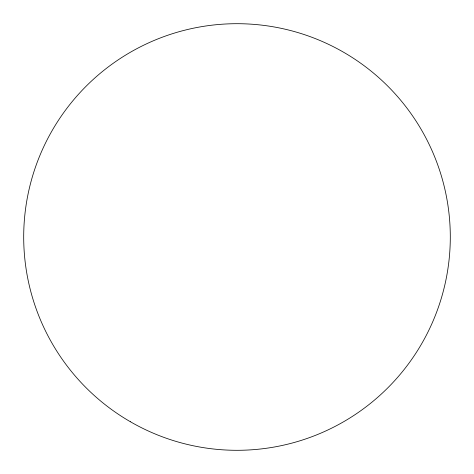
<?xml version="1.0" encoding="UTF-8"?>
<svg xmlns="http://www.w3.org/2000/svg" width="474" height="474" viewBox="0 0 474 474"><rect width="100%" height="100%" fill="white"/><g stroke="black" fill="none" stroke-linecap="round" stroke-linejoin="round"><path stroke-width="0.71" d="M130.35 421.724A213.3 213.3 0 0 0 450.3 237A213.3 213.3 0 0 0 130.35 52.276A213.3 213.3 0 0 0 130.35 421.724"/></g></svg>
